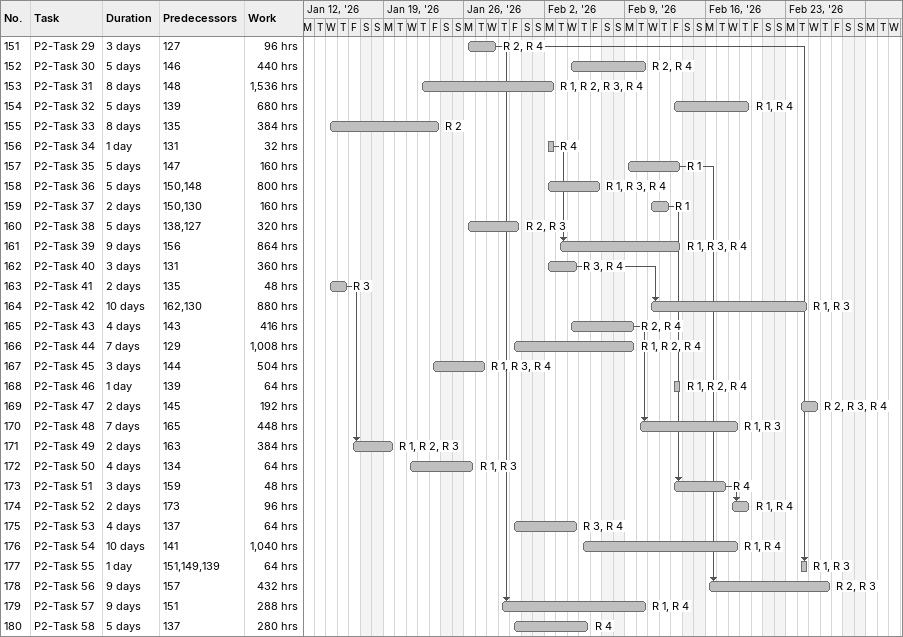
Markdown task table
| ID | Task | Duration | Start | Finish | Predecessors | Resources | Work (h) |
|---|---|---|---|---|---|---|---|
| 151 | P2-Task 29 | 3d | 2026-01-26 | 2026-01-28 | 127 | R 2, R 4 | 96 |
| 152 | P2-Task 30 | 5d | 2026-02-04 | 2026-02-10 | 146 | R 2, R 4 | 440 |
| 153 | P2-Task 31 | 8d | 2026-01-22 | 2026-02-02 | 148 | R 1, R 2, R 3, R 4 | 1536 |
| 154 | P2-Task 32 | 5d | 2026-02-13 | 2026-02-19 | 139 | R 1, R 4 | 680 |
| 155 | P2-Task 33 | 8d | 2026-01-14 | 2026-01-23 | 135 | R 2 | 384 |
| 156 | P2-Task 34 | 1d | 2026-02-02 | 2026-02-02 | 131 | R 4 | 32 |
| 157 | P2-Task 35 | 5d | 2026-02-09 | 2026-02-13 | 147 | R 1 | 160 |
| 158 | P2-Task 36 | 5d | 2026-02-02 | 2026-02-06 | 150, 148 | R 1, R 3, R 4 | 800 |
| 159 | P2-Task 37 | 2d | 2026-02-11 | 2026-02-12 | 150, 130 | R 1 | 160 |
| 160 | P2-Task 38 | 5d | 2026-01-26 | 2026-01-30 | 138, 127 | R 2, R 3 | 320 |
| 161 | P2-Task 39 | 9d | 2026-02-03 | 2026-02-13 | 156 | R 1, R 3, R 4 | 864 |
| 162 | P2-Task 40 | 3d | 2026-02-02 | 2026-02-04 | 131 | R 3, R 4 | 360 |
| 163 | P2-Task 41 | 2d | 2026-01-14 | 2026-01-15 | 135 | R 3 | 48 |
| 164 | P2-Task 42 | 10d | 2026-02-11 | 2026-02-24 | 162, 130 | R 1, R 3 | 880 |
| 165 | P2-Task 43 | 4d | 2026-02-04 | 2026-02-09 | 143 | R 2, R 4 | 416 |
| 166 | P2-Task 44 | 7d | 2026-01-30 | 2026-02-09 | 129 | R 1, R 2, R 4 | 1008 |
| 167 | P2-Task 45 | 3d | 2026-01-23 | 2026-01-27 | 144 | R 1, R 3, R 4 | 504 |
| 168 | P2-Task 46 | 1d | 2026-02-13 | 2026-02-13 | 139 | R 1, R 2, R 4 | 64 |
| 169 | P2-Task 47 | 2d | 2026-02-24 | 2026-02-25 | 145 | R 2, R 3, R 4 | 192 |
| 170 | P2-Task 48 | 7d | 2026-02-10 | 2026-02-18 | 165 | R 1, R 3 | 448 |
| 171 | P2-Task 49 | 2d | 2026-01-16 | 2026-01-19 | 163 | R 1, R 2, R 3 | 384 |
| 172 | P2-Task 50 | 4d | 2026-01-21 | 2026-01-26 | 134 | R 1, R 3 | 64 |
| 173 | P2-Task 51 | 3d | 2026-02-13 | 2026-02-17 | 159 | R 4 | 48 |
| 174 | P2-Task 52 | 2d | 2026-02-18 | 2026-02-19 | 173 | R 1, R 4 | 96 |
| 175 | P2-Task 53 | 4d | 2026-01-30 | 2026-02-04 | 137 | R 3, R 4 | 64 |
| 176 | P2-Task 54 | 10d | 2026-02-05 | 2026-02-18 | 141 | R 1, R 4 | 1040 |
| 177 | P2-Task 55 | 1d | 2026-02-24 | 2026-02-24 | 151, 149, 139 | R 1, R 3 | 64 |
| 178 | P2-Task 56 | 9d | 2026-02-16 | 2026-02-26 | 157 | R 2, R 3 | 432 |
| 179 | P2-Task 57 | 9d | 2026-01-29 | 2026-02-10 | 151 | R 1, R 4 | 288 |
| 180 | P2-Task 58 | 5d | 2026-01-30 | 2026-02-05 | 137 | R 4 | 280 |
